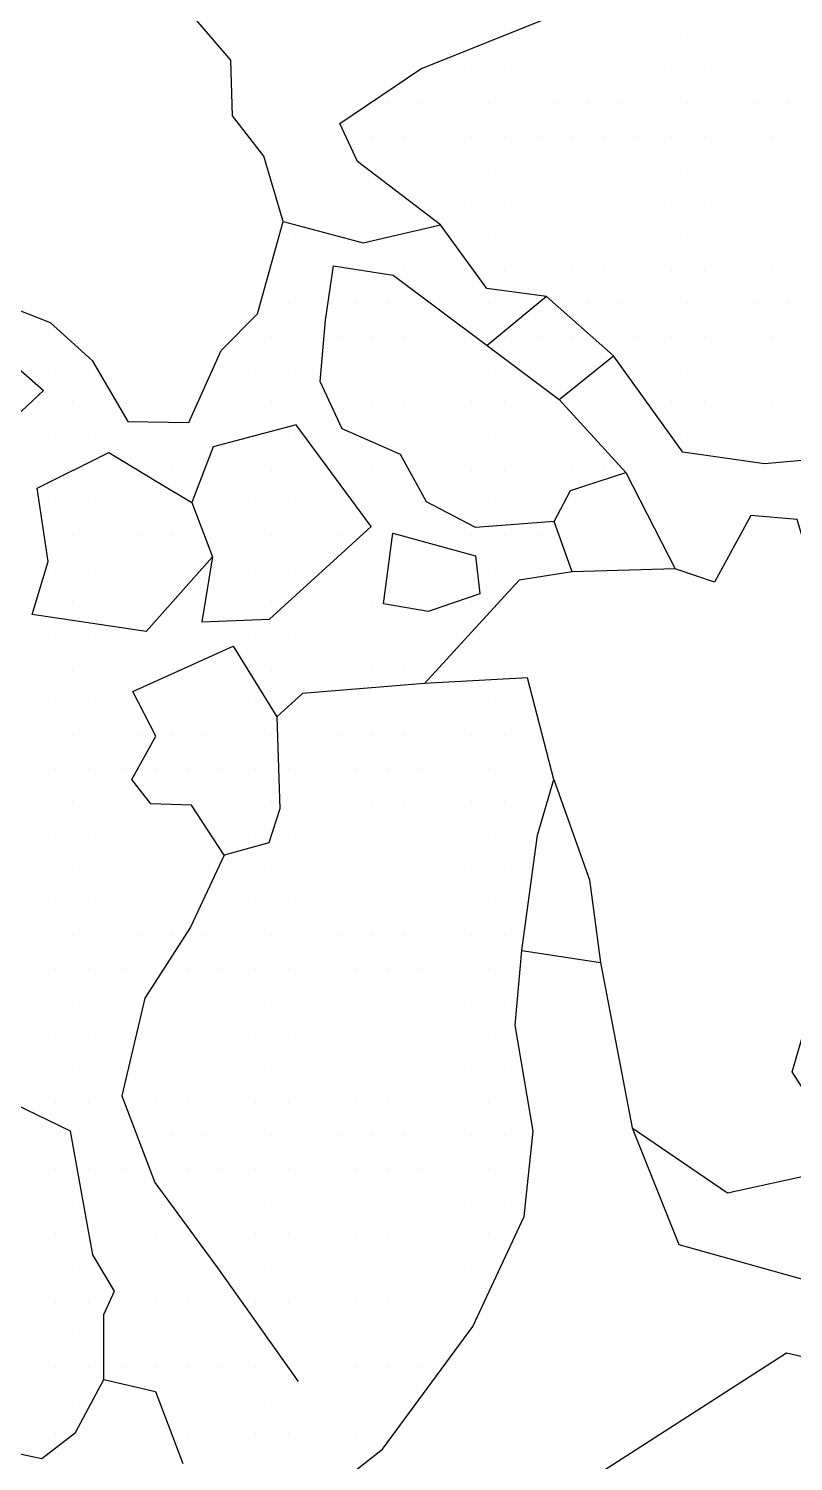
# Model space of a CAD drawing. Header units: metres. Extents: x -1319 to -950, y -1232 to -780.
# Drawn here: x -1176.6 to -1147.9, y -1094.8 to -1040.9 of the extents above; entities that cross this region are included whole.
import ezdxf

# ---------------------------------------------------------------- set-up
doc = ezdxf.new("R2010")
doc.units = ezdxf.units.M
doc.header["$LTSCALE"] = 25
doc.header["$MEASUREMENT"] = 0
doc.layers.get('0').update_dxf_attribs({"linetype": 'CONTINUOUS'})
doc.layers.add('STEINE', color=4, linetype='CONTINUOUS')
doc.layers.add('STEINESCHRAFF', color=4, linetype='CONTINUOUS')

# ---------------------------------------------------------------- blocks, each defined once
blk = doc.blocks.new('*X3')
at = {"color": 0}
for p, q in [((-1158.125, -1041.25), (-1158.125, -1041.25)), ((-1156.875, -1041.25), (-1156.875, -1041.25)), ((-1155.625, -1041.25), (-1155.625, -1041.25)), ((-1154.375, -1041.25), (-1154.375, -1041.25)), ((-1153.125, -1041.25), (-1153.125, -1041.25)), ((-1151.875, -1041.25), (-1151.875, -1041.25)), ((-1150.625, -1041.25), (-1150.625, -1041.25)), ((-1149.375, -1041.25), (-1149.375, -1041.25)), ((-1148.125, -1041.25), (-1148.125, -1041.25)), ((-1161.25, -1042.5), (-1161.25, -1042.5)), ((-1160, -1042.5), (-1160, -1042.5)), ((-1158.75, -1042.5), (-1158.75, -1042.5)), ((-1157.5, -1042.5), (-1157.5, -1042.5)), ((-1156.25, -1042.5), (-1156.25, -1042.5)), ((-1155, -1042.5), (-1155, -1042.5)), ((-1153.75, -1042.5), (-1153.75, -1042.5)), ((-1152.5, -1042.5), (-1152.5, -1042.5)), ((-1151.25, -1042.5), (-1151.25, -1042.5)), ((-1150, -1042.5), (-1150, -1042.5)), ((-1148.75, -1042.5), (-1148.75, -1042.5)), ((-1163.125, -1043.75), (-1163.125, -1043.75)), ((-1161.875, -1043.75), (-1161.875, -1043.75)), ((-1160.625, -1043.75), (-1160.625, -1043.75)), ((-1159.375, -1043.75), (-1159.375, -1043.75)), ((-1158.125, -1043.75), (-1158.125, -1043.75)), ((-1156.875, -1043.75), (-1156.875, -1043.75)), ((-1155.625, -1043.75), (-1155.625, -1043.75)), ((-1154.375, -1043.75), (-1154.375, -1043.75)), ((-1153.125, -1043.75), (-1153.125, -1043.75)), ((-1151.875, -1043.75), (-1151.875, -1043.75)), ((-1150.625, -1043.75), (-1150.625, -1043.75)), ((-1149.375, -1043.75), (-1149.375, -1043.75)), ((-1148.125, -1043.75), (-1148.125, -1043.75)), ((-1163.75, -1045), (-1163.75, -1045)), ((-1162.5, -1045), (-1162.5, -1045)), ((-1161.25, -1045), (-1161.25, -1045)), ((-1160, -1045), (-1160, -1045)), ((-1158.75, -1045), (-1158.75, -1045)), ((-1157.5, -1045), (-1157.5, -1045)), ((-1156.25, -1045), (-1156.25, -1045)), ((-1155, -1045), (-1155, -1045)), ((-1153.75, -1045), (-1153.75, -1045)), ((-1152.5, -1045), (-1152.5, -1045)), ((-1151.25, -1045), (-1151.25, -1045)), ((-1150, -1045), (-1150, -1045)), ((-1148.75, -1045), (-1148.75, -1045)), ((-1163.125, -1046.25), (-1163.125, -1046.25)), ((-1161.875, -1046.25), (-1161.875, -1046.25)), ((-1160.625, -1046.25), (-1160.625, -1046.25)), ((-1159.375, -1046.25), (-1159.375, -1046.25)), ((-1158.125, -1046.25), (-1158.125, -1046.25)), ((-1156.875, -1046.25), (-1156.875, -1046.25)), ((-1155.625, -1046.25), (-1155.625, -1046.25)), ((-1154.375, -1046.25), (-1154.375, -1046.25)), ((-1153.125, -1046.25), (-1153.125, -1046.25)), ((-1151.875, -1046.25), (-1151.875, -1046.25)), ((-1150.625, -1046.25), (-1150.625, -1046.25)), ((-1149.375, -1046.25), (-1149.375, -1046.25)), ((-1148.125, -1046.25), (-1148.125, -1046.25)), ((-1161.25, -1047.5), (-1161.25, -1047.5)), ((-1160, -1047.5), (-1160, -1047.5)), ((-1158.75, -1047.5), (-1158.75, -1047.5)), ((-1157.5, -1047.5), (-1157.5, -1047.5)), ((-1156.25, -1047.5), (-1156.25, -1047.5)), ((-1155, -1047.5), (-1155, -1047.5)), ((-1153.75, -1047.5), (-1153.75, -1047.5)), ((-1152.5, -1047.5), (-1152.5, -1047.5)), ((-1151.25, -1047.5), (-1151.25, -1047.5)), ((-1150, -1047.5), (-1150, -1047.5)), ((-1148.75, -1047.5), (-1148.75, -1047.5)), ((-1166.875, -1048.75), (-1166.875, -1048.75)), ((-1165.625, -1048.75), (-1165.625, -1048.75)), ((-1161.875, -1048.75), (-1161.875, -1048.75)), ((-1160.625, -1048.75), (-1160.625, -1048.75)), ((-1159.375, -1048.75), (-1159.375, -1048.75)), ((-1158.125, -1048.75), (-1158.125, -1048.75)), ((-1156.875, -1048.75), (-1156.875, -1048.75)), ((-1155.625, -1048.75), (-1155.625, -1048.75)), ((-1154.375, -1048.75), (-1154.375, -1048.75)), ((-1153.125, -1048.75), (-1153.125, -1048.75)), ((-1151.875, -1048.75), (-1151.875, -1048.75)), ((-1150.625, -1048.75), (-1150.625, -1048.75)), ((-1149.375, -1048.75), (-1149.375, -1048.75)), ((-1148.125, -1048.75), (-1148.125, -1048.75)), ((-1167.5, -1050), (-1167.5, -1050)), ((-1166.25, -1050), (-1166.25, -1050)), ((-1165, -1050), (-1165, -1050)), ((-1163.75, -1050), (-1163.75, -1050)), ((-1162.5, -1050), (-1162.5, -1050)), ((-1161.25, -1050), (-1161.25, -1050)), ((-1160, -1050), (-1160, -1050)), ((-1158.75, -1050), (-1158.75, -1050)), ((-1157.5, -1050), (-1157.5, -1050)), ((-1156.25, -1050), (-1156.25, -1050)), ((-1155, -1050), (-1155, -1050)), ((-1153.75, -1050), (-1153.75, -1050)), ((-1152.5, -1050), (-1152.5, -1050)), ((-1151.25, -1050), (-1151.25, -1050)), ((-1150, -1050), (-1150, -1050)), ((-1148.75, -1050), (-1148.75, -1050)), ((-1166.875, -1051.25), (-1166.875, -1051.25)), ((-1165.625, -1051.25), (-1165.625, -1051.25)), ((-1164.375, -1051.25), (-1164.375, -1051.25)), ((-1163.125, -1051.25), (-1163.125, -1051.25)), ((-1161.875, -1051.25), (-1161.875, -1051.25)), ((-1160.625, -1051.25), (-1160.625, -1051.25)), ((-1159.375, -1051.25), (-1159.375, -1051.25)), ((-1158.125, -1051.25), (-1158.125, -1051.25)), ((-1156.875, -1051.25), (-1156.875, -1051.25)), ((-1155.625, -1051.25), (-1155.625, -1051.25)), ((-1154.375, -1051.25), (-1154.375, -1051.25)), ((-1153.125, -1051.25), (-1153.125, -1051.25)), ((-1151.875, -1051.25), (-1151.875, -1051.25)), ((-1150.625, -1051.25), (-1150.625, -1051.25)), ((-1149.375, -1051.25), (-1149.375, -1051.25)), ((-1148.125, -1051.25), (-1148.125, -1051.25)), ((-1176.25, -1052.5), (-1176.25, -1052.5)), ((-1168.75, -1052.5), (-1168.75, -1052.5)), ((-1167.5, -1052.5), (-1167.5, -1052.5)), ((-1166.25, -1052.5), (-1166.25, -1052.5)), ((-1165, -1052.5), (-1165, -1052.5)), ((-1163.75, -1052.5), (-1163.75, -1052.5)), ((-1162.5, -1052.5), (-1162.5, -1052.5)), ((-1161.25, -1052.5), (-1161.25, -1052.5)), ((-1160, -1052.5), (-1160, -1052.5)), ((-1158.75, -1052.5), (-1158.75, -1052.5)), ((-1157.5, -1052.5), (-1157.5, -1052.5)), ((-1156.25, -1052.5), (-1156.25, -1052.5)), ((-1155, -1052.5), (-1155, -1052.5)), ((-1153.75, -1052.5), (-1153.75, -1052.5)), ((-1152.5, -1052.5), (-1152.5, -1052.5)), ((-1151.25, -1052.5), (-1151.25, -1052.5)), ((-1150, -1052.5), (-1150, -1052.5)), ((-1148.75, -1052.5), (-1148.75, -1052.5)), ((-1175.625, -1053.75), (-1175.625, -1053.75)), ((-1174.375, -1053.75), (-1174.375, -1053.75)), ((-1169.375, -1053.75), (-1169.375, -1053.75)), ((-1168.125, -1053.75), (-1168.125, -1053.75)), ((-1166.875, -1053.75), (-1166.875, -1053.75)), ((-1165.625, -1053.75), (-1165.625, -1053.75)), ((-1164.375, -1053.75), (-1164.375, -1053.75)), ((-1163.125, -1053.75), (-1163.125, -1053.75)), ((-1161.875, -1053.75), (-1161.875, -1053.75)), ((-1160.625, -1053.75), (-1160.625, -1053.75)), ((-1159.375, -1053.75), (-1159.375, -1053.75)), ((-1158.125, -1053.75), (-1158.125, -1053.75)), ((-1156.875, -1053.75), (-1156.875, -1053.75)), ((-1155.625, -1053.75), (-1155.625, -1053.75)), ((-1153.125, -1053.75), (-1153.125, -1053.75)), ((-1151.875, -1053.75), (-1151.875, -1053.75)), ((-1150.625, -1053.75), (-1150.625, -1053.75)), ((-1149.375, -1053.75), (-1149.375, -1053.75)), ((-1148.125, -1053.75), (-1148.125, -1053.75)), ((-1176.25, -1055), (-1176.25, -1055)), ((-1175, -1055), (-1175, -1055)), ((-1173.75, -1055), (-1173.75, -1055)), ((-1170, -1055), (-1170, -1055)), ((-1168.75, -1055), (-1168.75, -1055)), ((-1167.5, -1055), (-1167.5, -1055)), ((-1166.25, -1055), (-1166.25, -1055)), ((-1165, -1055), (-1165, -1055)), ((-1163.75, -1055), (-1163.75, -1055)), ((-1162.5, -1055), (-1162.5, -1055)), ((-1161.25, -1055), (-1161.25, -1055)), ((-1160, -1055), (-1160, -1055)), ((-1158.75, -1055), (-1158.75, -1055)), ((-1157.5, -1055), (-1157.5, -1055)), ((-1152.5, -1055), (-1152.5, -1055)), ((-1151.25, -1055), (-1151.25, -1055)), ((-1150, -1055), (-1150, -1055)), ((-1148.75, -1055), (-1148.75, -1055)), ((-1175.625, -1056.25), (-1175.625, -1056.25)), ((-1174.375, -1056.25), (-1174.375, -1056.25)), ((-1173.125, -1056.25), (-1173.125, -1056.25)), ((-1171.875, -1056.25), (-1171.875, -1056.25)), ((-1170.625, -1056.25), (-1170.625, -1056.25)), ((-1169.375, -1056.25), (-1169.375, -1056.25)), ((-1165.625, -1056.25), (-1165.625, -1056.25)), ((-1164.375, -1056.25), (-1164.375, -1056.25)), ((-1163.125, -1056.25), (-1163.125, -1056.25)), ((-1161.875, -1056.25), (-1161.875, -1056.25)), ((-1160.625, -1056.25), (-1160.625, -1056.25)), ((-1159.375, -1056.25), (-1159.375, -1056.25)), ((-1158.125, -1056.25), (-1158.125, -1056.25)), ((-1156.875, -1056.25), (-1156.875, -1056.25)), ((-1155.625, -1056.25), (-1155.625, -1056.25)), ((-1151.875, -1056.25), (-1151.875, -1056.25)), ((-1150.625, -1056.25), (-1150.625, -1056.25)), ((-1149.375, -1056.25), (-1149.375, -1056.25)), ((-1148.125, -1056.25), (-1148.125, -1056.25)), ((-1176.25, -1057.5), (-1176.25, -1057.5)), ((-1175, -1057.5), (-1175, -1057.5)), ((-1172.5, -1057.5), (-1172.5, -1057.5)), ((-1171.25, -1057.5), (-1171.25, -1057.5)), ((-1165, -1057.5), (-1165, -1057.5)), ((-1163.75, -1057.5), (-1163.75, -1057.5)), ((-1162.5, -1057.5), (-1162.5, -1057.5)), ((-1161.25, -1057.5), (-1161.25, -1057.5)), ((-1160, -1057.5), (-1160, -1057.5)), ((-1158.75, -1057.5), (-1158.75, -1057.5)), ((-1157.5, -1057.5), (-1157.5, -1057.5)), ((-1156.25, -1057.5), (-1156.25, -1057.5)), ((-1155, -1057.5), (-1155, -1057.5)), ((-1164.375, -1058.75), (-1164.375, -1058.75)), ((-1163.125, -1058.75), (-1163.125, -1058.75)), ((-1161.875, -1058.75), (-1161.875, -1058.75)), ((-1160.625, -1058.75), (-1160.625, -1058.75)), ((-1159.375, -1058.75), (-1159.375, -1058.75)), ((-1158.125, -1058.75), (-1158.125, -1058.75)), ((-1156.875, -1058.75), (-1156.875, -1058.75)), ((-1176.25, -1060), (-1176.25, -1060)), ((-1163.75, -1060), (-1163.75, -1060)), ((-1162.5, -1060), (-1162.5, -1060)), ((-1161.25, -1060), (-1161.25, -1060)), ((-1160, -1060), (-1160, -1060)), ((-1158.75, -1060), (-1158.75, -1060)), ((-1157.5, -1060), (-1157.5, -1060)), ((-1164.375, -1061.25), (-1164.375, -1061.25)), ((-1159.375, -1061.25), (-1159.375, -1061.25)), ((-1158.125, -1061.25), (-1158.125, -1061.25)), ((-1156.875, -1061.25), (-1156.875, -1061.25)), ((-1171.25, -1062.5), (-1171.25, -1062.5)), ((-1166.25, -1062.5), (-1166.25, -1062.5)), ((-1165, -1062.5), (-1165, -1062.5)), ((-1163.75, -1062.5), (-1163.75, -1062.5)), ((-1160, -1062.5), (-1160, -1062.5)), ((-1175.625, -1063.75), (-1175.625, -1063.75)), ((-1174.375, -1063.75), (-1174.375, -1063.75)), ((-1173.125, -1063.75), (-1173.125, -1063.75)), ((-1171.875, -1063.75), (-1171.875, -1063.75)), ((-1170.625, -1063.75), (-1170.625, -1063.75)), ((-1169.375, -1063.75), (-1169.375, -1063.75)), ((-1168.125, -1063.75), (-1168.125, -1063.75)), ((-1166.875, -1063.75), (-1166.875, -1063.75)), ((-1165.625, -1063.75), (-1165.625, -1063.75)), ((-1164.375, -1063.75), (-1164.375, -1063.75)), ((-1163.125, -1063.75), (-1163.125, -1063.75)), ((-1161.875, -1063.75), (-1161.875, -1063.75)), ((-1160.625, -1063.75), (-1160.625, -1063.75)), ((-1176.25, -1065), (-1176.25, -1065)), ((-1175, -1065), (-1175, -1065)), ((-1173.75, -1065), (-1173.75, -1065)), ((-1172.5, -1065), (-1172.5, -1065)), ((-1171.25, -1065), (-1171.25, -1065)), ((-1167.5, -1065), (-1167.5, -1065)), ((-1166.25, -1065), (-1166.25, -1065)), ((-1165, -1065), (-1165, -1065)), ((-1163.75, -1065), (-1163.75, -1065)), ((-1162.5, -1065), (-1162.5, -1065)), ((-1175.625, -1066.25), (-1175.625, -1066.25)), ((-1174.375, -1066.25), (-1174.375, -1066.25)), ((-1173.125, -1066.25), (-1173.125, -1066.25)), ((-1166.875, -1066.25), (-1166.875, -1066.25)), ((-1165.625, -1066.25), (-1165.625, -1066.25)), ((-1164.375, -1066.25), (-1164.375, -1066.25)), ((-1163.125, -1066.25), (-1163.125, -1066.25)), ((-1161.875, -1066.25), (-1161.875, -1066.25)), ((-1160.625, -1066.25), (-1160.625, -1066.25)), ((-1159.375, -1066.25), (-1159.375, -1066.25)), ((-1158.125, -1066.25), (-1158.125, -1066.25)), ((-1176.25, -1067.5), (-1176.25, -1067.5)), ((-1175, -1067.5), (-1175, -1067.5)), ((-1173.75, -1067.5), (-1173.75, -1067.5)), ((-1172.5, -1067.5), (-1172.5, -1067.5)), ((-1166.25, -1067.5), (-1166.25, -1067.5)), ((-1165, -1067.5), (-1165, -1067.5)), ((-1163.75, -1067.5), (-1163.75, -1067.5)), ((-1162.5, -1067.5), (-1162.5, -1067.5)), ((-1161.25, -1067.5), (-1161.25, -1067.5)), ((-1160, -1067.5), (-1160, -1067.5)), ((-1158.75, -1067.5), (-1158.75, -1067.5)), ((-1157.5, -1067.5), (-1157.5, -1067.5)), ((-1175.625, -1068.75), (-1175.625, -1068.75)), ((-1174.375, -1068.75), (-1174.375, -1068.75)), ((-1173.125, -1068.75), (-1173.125, -1068.75)), ((-1166.875, -1068.75), (-1166.875, -1068.75)), ((-1165.625, -1068.75), (-1165.625, -1068.75)), ((-1164.375, -1068.75), (-1164.375, -1068.75)), ((-1163.125, -1068.75), (-1163.125, -1068.75)), ((-1161.875, -1068.75), (-1161.875, -1068.75)), ((-1160.625, -1068.75), (-1160.625, -1068.75)), ((-1159.375, -1068.75), (-1159.375, -1068.75)), ((-1158.125, -1068.75), (-1158.125, -1068.75)), ((-1176.25, -1070), (-1176.25, -1070)), ((-1175, -1070), (-1175, -1070)), ((-1173.75, -1070), (-1173.75, -1070)), ((-1172.5, -1070), (-1172.5, -1070)), ((-1166.25, -1070), (-1166.25, -1070)), ((-1165, -1070), (-1165, -1070)), ((-1163.75, -1070), (-1163.75, -1070)), ((-1162.5, -1070), (-1162.5, -1070)), ((-1161.25, -1070), (-1161.25, -1070)), ((-1160, -1070), (-1160, -1070)), ((-1158.75, -1070), (-1158.75, -1070)), ((-1157.5, -1070), (-1157.5, -1070)), ((-1175.625, -1071.25), (-1175.625, -1071.25)), ((-1174.375, -1071.25), (-1174.375, -1071.25)), ((-1173.125, -1071.25), (-1173.125, -1071.25)), ((-1171.875, -1071.25), (-1171.875, -1071.25)), ((-1170.625, -1071.25), (-1170.625, -1071.25)), ((-1166.875, -1071.25), (-1166.875, -1071.25)), ((-1165.625, -1071.25), (-1165.625, -1071.25)), ((-1164.375, -1071.25), (-1164.375, -1071.25)), ((-1163.125, -1071.25), (-1163.125, -1071.25)), ((-1161.875, -1071.25), (-1161.875, -1071.25)), ((-1160.625, -1071.25), (-1160.625, -1071.25)), ((-1159.375, -1071.25), (-1159.375, -1071.25)), ((-1158.125, -1071.25), (-1158.125, -1071.25)), ((-1176.25, -1072.5), (-1176.25, -1072.5)), ((-1175, -1072.5), (-1175, -1072.5)), ((-1173.75, -1072.5), (-1173.75, -1072.5)), ((-1172.5, -1072.5), (-1172.5, -1072.5)), ((-1171.25, -1072.5), (-1171.25, -1072.5)), ((-1170, -1072.5), (-1170, -1072.5)), ((-1168.75, -1072.5), (-1168.75, -1072.5)), ((-1167.5, -1072.5), (-1167.5, -1072.5)), ((-1166.25, -1072.5), (-1166.25, -1072.5)), ((-1165, -1072.5), (-1165, -1072.5)), ((-1163.75, -1072.5), (-1163.75, -1072.5)), ((-1162.5, -1072.5), (-1162.5, -1072.5)), ((-1161.25, -1072.5), (-1161.25, -1072.5)), ((-1160, -1072.5), (-1160, -1072.5)), ((-1158.75, -1072.5), (-1158.75, -1072.5)), ((-1175.625, -1073.75), (-1175.625, -1073.75)), ((-1174.375, -1073.75), (-1174.375, -1073.75)), ((-1173.125, -1073.75), (-1173.125, -1073.75)), ((-1171.875, -1073.75), (-1171.875, -1073.75)), ((-1170.625, -1073.75), (-1170.625, -1073.75)), ((-1169.375, -1073.75), (-1169.375, -1073.75)), ((-1168.125, -1073.75), (-1168.125, -1073.75)), ((-1166.875, -1073.75), (-1166.875, -1073.75)), ((-1165.625, -1073.75), (-1165.625, -1073.75)), ((-1164.375, -1073.75), (-1164.375, -1073.75)), ((-1163.125, -1073.75), (-1163.125, -1073.75)), ((-1161.875, -1073.75), (-1161.875, -1073.75)), ((-1160.625, -1073.75), (-1160.625, -1073.75)), ((-1159.375, -1073.75), (-1159.375, -1073.75)), ((-1158.125, -1073.75), (-1158.125, -1073.75)), ((-1176.25, -1075), (-1176.25, -1075)), ((-1175, -1075), (-1175, -1075)), ((-1173.75, -1075), (-1173.75, -1075)), ((-1172.5, -1075), (-1172.5, -1075)), ((-1171.25, -1075), (-1171.25, -1075)), ((-1170, -1075), (-1170, -1075)), ((-1168.75, -1075), (-1168.75, -1075)), ((-1167.5, -1075), (-1167.5, -1075)), ((-1166.25, -1075), (-1166.25, -1075)), ((-1165, -1075), (-1165, -1075)), ((-1163.75, -1075), (-1163.75, -1075)), ((-1162.5, -1075), (-1162.5, -1075)), ((-1161.25, -1075), (-1161.25, -1075)), ((-1160, -1075), (-1160, -1075)), ((-1158.75, -1075), (-1158.75, -1075)), ((-1175.625, -1076.25), (-1175.625, -1076.25)), ((-1174.375, -1076.25), (-1174.375, -1076.25)), ((-1173.125, -1076.25), (-1173.125, -1076.25)), ((-1171.875, -1076.25), (-1171.875, -1076.25)), ((-1170.625, -1076.25), (-1170.625, -1076.25)), ((-1169.375, -1076.25), (-1169.375, -1076.25)), ((-1168.125, -1076.25), (-1168.125, -1076.25)), ((-1166.875, -1076.25), (-1166.875, -1076.25)), ((-1165.625, -1076.25), (-1165.625, -1076.25)), ((-1164.375, -1076.25), (-1164.375, -1076.25)), ((-1163.125, -1076.25), (-1163.125, -1076.25)), ((-1161.875, -1076.25), (-1161.875, -1076.25)), ((-1160.625, -1076.25), (-1160.625, -1076.25)), ((-1159.375, -1076.25), (-1159.375, -1076.25)), ((-1176.25, -1077.5), (-1176.25, -1077.5)), ((-1175, -1077.5), (-1175, -1077.5)), ((-1173.75, -1077.5), (-1173.75, -1077.5)), ((-1172.5, -1077.5), (-1172.5, -1077.5)), ((-1171.25, -1077.5), (-1171.25, -1077.5)), ((-1170, -1077.5), (-1170, -1077.5)), ((-1168.75, -1077.5), (-1168.75, -1077.5)), ((-1167.5, -1077.5), (-1167.5, -1077.5)), ((-1166.25, -1077.5), (-1166.25, -1077.5)), ((-1165, -1077.5), (-1165, -1077.5)), ((-1163.75, -1077.5), (-1163.75, -1077.5)), ((-1162.5, -1077.5), (-1162.5, -1077.5)), ((-1161.25, -1077.5), (-1161.25, -1077.5)), ((-1160, -1077.5), (-1160, -1077.5)), ((-1158.75, -1077.5), (-1158.75, -1077.5)), ((-1175.625, -1078.75), (-1175.625, -1078.75)), ((-1174.375, -1078.75), (-1174.375, -1078.75)), ((-1173.125, -1078.75), (-1173.125, -1078.75)), ((-1171.875, -1078.75), (-1171.875, -1078.75)), ((-1170.625, -1078.75), (-1170.625, -1078.75)), ((-1169.375, -1078.75), (-1169.375, -1078.75)), ((-1168.125, -1078.75), (-1168.125, -1078.75)), ((-1166.875, -1078.75), (-1166.875, -1078.75)), ((-1165.625, -1078.75), (-1165.625, -1078.75)), ((-1164.375, -1078.75), (-1164.375, -1078.75)), ((-1163.125, -1078.75), (-1163.125, -1078.75)), ((-1161.875, -1078.75), (-1161.875, -1078.75)), ((-1160.625, -1078.75), (-1160.625, -1078.75)), ((-1159.375, -1078.75), (-1159.375, -1078.75)), ((-1176.25, -1080), (-1176.25, -1080)), ((-1175, -1080), (-1175, -1080)), ((-1173.75, -1080), (-1173.75, -1080)), ((-1172.5, -1080), (-1172.5, -1080)), ((-1171.25, -1080), (-1171.25, -1080)), ((-1170, -1080), (-1170, -1080)), ((-1168.75, -1080), (-1168.75, -1080)), ((-1167.5, -1080), (-1167.5, -1080)), ((-1166.25, -1080), (-1166.25, -1080)), ((-1165, -1080), (-1165, -1080)), ((-1163.75, -1080), (-1163.75, -1080)), ((-1162.5, -1080), (-1162.5, -1080)), ((-1161.25, -1080), (-1161.25, -1080)), ((-1160, -1080), (-1160, -1080)), ((-1158.75, -1080), (-1158.75, -1080)), ((-1175.625, -1081.25), (-1175.625, -1081.25)), ((-1174.375, -1081.25), (-1174.375, -1081.25)), ((-1173.125, -1081.25), (-1173.125, -1081.25)), ((-1171.875, -1081.25), (-1171.875, -1081.25)), ((-1170.625, -1081.25), (-1170.625, -1081.25)), ((-1169.375, -1081.25), (-1169.375, -1081.25)), ((-1168.125, -1081.25), (-1168.125, -1081.25)), ((-1166.875, -1081.25), (-1166.875, -1081.25)), ((-1165.625, -1081.25), (-1165.625, -1081.25)), ((-1164.375, -1081.25), (-1164.375, -1081.25)), ((-1163.125, -1081.25), (-1163.125, -1081.25)), ((-1161.875, -1081.25), (-1161.875, -1081.25)), ((-1160.625, -1081.25), (-1160.625, -1081.25)), ((-1159.375, -1081.25), (-1159.375, -1081.25)), ((-1158.125, -1081.25), (-1158.125, -1081.25)), ((-1176.25, -1082.5), (-1176.25, -1082.5)), ((-1175, -1082.5), (-1175, -1082.5)), ((-1173.75, -1082.5), (-1173.75, -1082.5)), ((-1172.5, -1082.5), (-1172.5, -1082.5)), ((-1171.25, -1082.5), (-1171.25, -1082.5)), ((-1170, -1082.5), (-1170, -1082.5)), ((-1168.75, -1082.5), (-1168.75, -1082.5)), ((-1167.5, -1082.5), (-1167.5, -1082.5)), ((-1166.25, -1082.5), (-1166.25, -1082.5)), ((-1165, -1082.5), (-1165, -1082.5)), ((-1163.75, -1082.5), (-1163.75, -1082.5)), ((-1162.5, -1082.5), (-1162.5, -1082.5)), ((-1161.25, -1082.5), (-1161.25, -1082.5)), ((-1160, -1082.5), (-1160, -1082.5)), ((-1158.75, -1082.5), (-1158.75, -1082.5)), ((-1175.625, -1083.75), (-1175.625, -1083.75)), ((-1174.375, -1083.75), (-1174.375, -1083.75)), ((-1173.125, -1083.75), (-1173.125, -1083.75)), ((-1171.875, -1083.75), (-1171.875, -1083.75)), ((-1170.625, -1083.75), (-1170.625, -1083.75)), ((-1169.375, -1083.75), (-1169.375, -1083.75)), ((-1168.125, -1083.75), (-1168.125, -1083.75)), ((-1166.875, -1083.75), (-1166.875, -1083.75)), ((-1165.625, -1083.75), (-1165.625, -1083.75)), ((-1164.375, -1083.75), (-1164.375, -1083.75)), ((-1163.125, -1083.75), (-1163.125, -1083.75)), ((-1161.875, -1083.75), (-1161.875, -1083.75)), ((-1160.625, -1083.75), (-1160.625, -1083.75)), ((-1159.375, -1083.75), (-1159.375, -1083.75)), ((-1158.125, -1083.75), (-1158.125, -1083.75)), ((-1176.25, -1085), (-1176.25, -1085)), ((-1175, -1085), (-1175, -1085)), ((-1173.75, -1085), (-1173.75, -1085)), ((-1172.5, -1085), (-1172.5, -1085)), ((-1171.25, -1085), (-1171.25, -1085)), ((-1170, -1085), (-1170, -1085)), ((-1168.75, -1085), (-1168.75, -1085)), ((-1167.5, -1085), (-1167.5, -1085)), ((-1166.25, -1085), (-1166.25, -1085)), ((-1165, -1085), (-1165, -1085)), ((-1163.75, -1085), (-1163.75, -1085)), ((-1162.5, -1085), (-1162.5, -1085)), ((-1161.25, -1085), (-1161.25, -1085)), ((-1160, -1085), (-1160, -1085)), ((-1158.75, -1085), (-1158.75, -1085)), ((-1175.625, -1086.25), (-1175.625, -1086.25)), ((-1174.375, -1086.25), (-1174.375, -1086.25)), ((-1173.125, -1086.25), (-1173.125, -1086.25)), ((-1171.875, -1086.25), (-1171.875, -1086.25)), ((-1170.625, -1086.25), (-1170.625, -1086.25)), ((-1169.375, -1086.25), (-1169.375, -1086.25)), ((-1168.125, -1086.25), (-1168.125, -1086.25)), ((-1166.875, -1086.25), (-1166.875, -1086.25)), ((-1165.625, -1086.25), (-1165.625, -1086.25)), ((-1164.375, -1086.25), (-1164.375, -1086.25)), ((-1163.125, -1086.25), (-1163.125, -1086.25)), ((-1161.875, -1086.25), (-1161.875, -1086.25)), ((-1160.625, -1086.25), (-1160.625, -1086.25)), ((-1159.375, -1086.25), (-1159.375, -1086.25)), ((-1176.25, -1087.5), (-1176.25, -1087.5)), ((-1175, -1087.5), (-1175, -1087.5)), ((-1173.75, -1087.5), (-1173.75, -1087.5)), ((-1172.5, -1087.5), (-1172.5, -1087.5)), ((-1171.25, -1087.5), (-1171.25, -1087.5)), ((-1170, -1087.5), (-1170, -1087.5)), ((-1168.75, -1087.5), (-1168.75, -1087.5)), ((-1167.5, -1087.5), (-1167.5, -1087.5)), ((-1166.25, -1087.5), (-1166.25, -1087.5)), ((-1165, -1087.5), (-1165, -1087.5)), ((-1163.75, -1087.5), (-1163.75, -1087.5)), ((-1162.5, -1087.5), (-1162.5, -1087.5)), ((-1161.25, -1087.5), (-1161.25, -1087.5)), ((-1160, -1087.5), (-1160, -1087.5)), ((-1175.625, -1088.75), (-1175.625, -1088.75)), ((-1174.375, -1088.75), (-1174.375, -1088.75)), ((-1173.125, -1088.75), (-1173.125, -1088.75)), ((-1171.875, -1088.75), (-1171.875, -1088.75)), ((-1170.625, -1088.75), (-1170.625, -1088.75)), ((-1169.375, -1088.75), (-1169.375, -1088.75)), ((-1168.125, -1088.75), (-1168.125, -1088.75)), ((-1166.875, -1088.75), (-1166.875, -1088.75)), ((-1165.625, -1088.75), (-1165.625, -1088.75)), ((-1164.375, -1088.75), (-1164.375, -1088.75)), ((-1163.125, -1088.75), (-1163.125, -1088.75)), ((-1161.875, -1088.75), (-1161.875, -1088.75)), ((-1160.625, -1088.75), (-1160.625, -1088.75)), ((-1176.25, -1090), (-1176.25, -1090)), ((-1175, -1090), (-1175, -1090)), ((-1173.75, -1090), (-1173.75, -1090)), ((-1172.5, -1090), (-1172.5, -1090)), ((-1171.25, -1090), (-1171.25, -1090)), ((-1170, -1090), (-1170, -1090)), ((-1168.75, -1090), (-1168.75, -1090)), ((-1167.5, -1090), (-1167.5, -1090)), ((-1166.25, -1090), (-1166.25, -1090)), ((-1165, -1090), (-1165, -1090)), ((-1163.75, -1090), (-1163.75, -1090)), ((-1162.5, -1090), (-1162.5, -1090)), ((-1161.25, -1090), (-1161.25, -1090)), ((-1175.625, -1091.25), (-1175.625, -1091.25)), ((-1174.375, -1091.25), (-1174.375, -1091.25)), ((-1173.125, -1091.25), (-1173.125, -1091.25)), ((-1171.875, -1091.25), (-1171.875, -1091.25)), ((-1170.625, -1091.25), (-1170.625, -1091.25)), ((-1169.375, -1091.25), (-1169.375, -1091.25)), ((-1168.125, -1091.25), (-1168.125, -1091.25)), ((-1166.875, -1091.25), (-1166.875, -1091.25)), ((-1165.625, -1091.25), (-1165.625, -1091.25)), ((-1164.375, -1091.25), (-1164.375, -1091.25)), ((-1163.125, -1091.25), (-1163.125, -1091.25)), ((-1161.875, -1091.25), (-1161.875, -1091.25)), ((-1176.25, -1092.5), (-1176.25, -1092.5)), ((-1175, -1092.5), (-1175, -1092.5)), ((-1171.25, -1092.5), (-1171.25, -1092.5)), ((-1170, -1092.5), (-1170, -1092.5)), ((-1168.75, -1092.5), (-1168.75, -1092.5)), ((-1167.5, -1092.5), (-1167.5, -1092.5)), ((-1166.25, -1092.5), (-1166.25, -1092.5)), ((-1165, -1092.5), (-1165, -1092.5)), ((-1163.75, -1092.5), (-1163.75, -1092.5)), ((-1162.5, -1092.5), (-1162.5, -1092.5)), ((-1175.625, -1093.75), (-1175.625, -1093.75)), ((-1170.625, -1093.75), (-1170.625, -1093.75)), ((-1169.375, -1093.75), (-1169.375, -1093.75)), ((-1168.125, -1093.75), (-1168.125, -1093.75)), ((-1166.875, -1093.75), (-1166.875, -1093.75)), ((-1165.625, -1093.75), (-1165.625, -1093.75)), ((-1164.375, -1093.75), (-1164.375, -1093.75)), ((-1163.125, -1093.75), (-1163.125, -1093.75))]:
    blk.add_line(p, q, dxfattribs=at)
blk = doc.blocks.new('*X4')
at = {"color": 0}
for p, q in [((-1168.125, -1056.25), (-1168.125, -1056.25)), ((-1166.875, -1056.25), (-1166.875, -1056.25)), ((-1173.75, -1057.5), (-1173.75, -1057.5)), ((-1170, -1057.5), (-1170, -1057.5)), ((-1168.75, -1057.5), (-1168.75, -1057.5)), ((-1167.5, -1057.5), (-1167.5, -1057.5)), ((-1166.25, -1057.5), (-1166.25, -1057.5)), ((-1175.625, -1058.75), (-1175.625, -1058.75)), ((-1174.375, -1058.75), (-1174.375, -1058.75)), ((-1173.125, -1058.75), (-1173.125, -1058.75)), ((-1171.875, -1058.75), (-1171.875, -1058.75)), ((-1170.625, -1058.75), (-1170.625, -1058.75)), ((-1169.375, -1058.75), (-1169.375, -1058.75)), ((-1168.125, -1058.75), (-1168.125, -1058.75)), ((-1166.875, -1058.75), (-1166.875, -1058.75)), ((-1165.625, -1058.75), (-1165.625, -1058.75)), ((-1175, -1060), (-1175, -1060)), ((-1173.75, -1060), (-1173.75, -1060)), ((-1172.5, -1060), (-1172.5, -1060)), ((-1171.25, -1060), (-1171.25, -1060)), ((-1170, -1060), (-1170, -1060)), ((-1168.75, -1060), (-1168.75, -1060)), ((-1167.5, -1060), (-1167.5, -1060)), ((-1166.25, -1060), (-1166.25, -1060)), ((-1165, -1060), (-1165, -1060)), ((-1175.625, -1061.25), (-1175.625, -1061.25)), ((-1174.375, -1061.25), (-1174.375, -1061.25)), ((-1173.125, -1061.25), (-1173.125, -1061.25)), ((-1171.875, -1061.25), (-1171.875, -1061.25)), ((-1170.625, -1061.25), (-1170.625, -1061.25)), ((-1169.375, -1061.25), (-1169.375, -1061.25)), ((-1168.125, -1061.25), (-1168.125, -1061.25)), ((-1166.875, -1061.25), (-1166.875, -1061.25)), ((-1165.625, -1061.25), (-1165.625, -1061.25)), ((-1163.125, -1061.25), (-1163.125, -1061.25)), ((-1161.875, -1061.25), (-1161.875, -1061.25)), ((-1160.625, -1061.25), (-1160.625, -1061.25)), ((-1176.25, -1062.5), (-1176.25, -1062.5)), ((-1175, -1062.5), (-1175, -1062.5)), ((-1173.75, -1062.5), (-1173.75, -1062.5)), ((-1172.5, -1062.5), (-1172.5, -1062.5)), ((-1170, -1062.5), (-1170, -1062.5)), ((-1168.75, -1062.5), (-1168.75, -1062.5)), ((-1167.5, -1062.5), (-1167.5, -1062.5)), ((-1162.5, -1062.5), (-1162.5, -1062.5)), ((-1161.25, -1062.5), (-1161.25, -1062.5)), ((-1170, -1065), (-1170, -1065)), ((-1168.75, -1065), (-1168.75, -1065)), ((-1171.875, -1066.25), (-1171.875, -1066.25)), ((-1170.625, -1066.25), (-1170.625, -1066.25)), ((-1169.375, -1066.25), (-1169.375, -1066.25)), ((-1168.125, -1066.25), (-1168.125, -1066.25)), ((-1171.25, -1067.5), (-1171.25, -1067.5)), ((-1170, -1067.5), (-1170, -1067.5)), ((-1168.75, -1067.5), (-1168.75, -1067.5)), ((-1167.5, -1067.5), (-1167.5, -1067.5)), ((-1171.875, -1068.75), (-1171.875, -1068.75)), ((-1170.625, -1068.75), (-1170.625, -1068.75)), ((-1169.375, -1068.75), (-1169.375, -1068.75)), ((-1168.125, -1068.75), (-1168.125, -1068.75)), ((-1171.25, -1070), (-1171.25, -1070)), ((-1170, -1070), (-1170, -1070)), ((-1168.75, -1070), (-1168.75, -1070)), ((-1167.5, -1070), (-1167.5, -1070)), ((-1169.375, -1071.25), (-1169.375, -1071.25)), ((-1168.125, -1071.25), (-1168.125, -1071.25))]:
    blk.add_line(p, q, dxfattribs=at)

msp = doc.modelspace()

# ---------------------------------------------------------------- linework, layer by layer
at = {"layer": 'STEINE'}
for points in [[(-1185.228, -1046.664), (-1183.793, -1049.055), (-1182.311, -1050.171), (-1178.383, -1050.973), (-1175.831, -1051.984), (-1174.246, -1053.405), (-1172.913, -1055.694), (-1170.619, -1055.737), (-1169.405, -1053.032), (-1168.033, -1051.651), (-1167.077, -1048.181), (-1167.799, -1045.737), (-1168.977, -1044.212), (-1169.035, -1042.122), (-1170.877, -1039.988), (-1173.484, -1037.958), (-1174.362, -1034.648), (-1175.286, -1032.969), (-1176.763, -1033.28), (-1180.322, -1035.892), (-1181.898, -1037.07), (-1185.568, -1037.083), (-1186.892, -1037.444), (-1188.52, -1038.265)], [(-1154.673, -1053.235), (-1157.178, -1051.001), (-1159.422, -1050.703), (-1161.164, -1048.313), (-1164.281, -1045.929), (-1164.949, -1044.504), (-1161.898, -1042.454), (-1156.909, -1040.449)], [(-1167.077, -1048.181), (-1164.067, -1048.986), (-1161.164, -1048.313)], [(-1193.468, -1051.688), (-1189.754, -1049.688), (-1187.154, -1049.933), (-1183.939, -1051.043), (-1177.764, -1053.061), (-1176.077, -1054.533), (-1178.16, -1056.477), (-1179.324, -1058.724), (-1179.622, -1061.121), (-1183.758, -1059.096), (-1187.743, -1056.409), (-1189.533, -1054.733)], [(-1156.894, -1059.461), (-1159.85, -1059.676), (-1161.688, -1058.714), (-1162.663, -1056.933), (-1164.858, -1055.972), (-1165.68, -1054.191), (-1165.484, -1051.897), (-1165.185, -1049.857), (-1162.941, -1050.206), (-1159.415, -1052.844)], [(-1157.178, -1051.001), (-1159.415, -1052.844), (-1156.706, -1054.873), (-1154.673, -1053.235)], [(-1146.794, -1076.145), (-1140.599, -1069.548), (-1138.279, -1062.506), (-1137.117, -1059.443), (-1135.846, -1058.572), (-1137.837, -1057.56), (-1141.507, -1057.726), (-1144.566, -1057.532), (-1145.485, -1056.975), (-1149.001, -1057.293), (-1152.061, -1056.845), (-1154.673, -1053.235)], [(-1156.706, -1054.873), (-1154.199, -1057.617)], [(-1169.734, -1060.781), (-1170.134, -1063.229), (-1167.585, -1063.118), (-1163.775, -1059.638), (-1166.591, -1055.825), (-1169.698, -1056.652), (-1170.506, -1058.744), (-1169.734, -1060.781)], [(-1169.734, -1060.781), (-1172.222, -1063.593), (-1176.506, -1062.945), (-1175.901, -1060.955), (-1176.319, -1058.204), (-1173.622, -1056.869), (-1171.783, -1057.984), (-1170.506, -1058.744)], [(-1156.225, -1061.345), (-1156.894, -1059.461), (-1156.287, -1058.287), (-1154.199, -1057.617), (-1152.351, -1061.23)], [(-1156.911, -1069.146), (-1155.573, -1072.913), (-1155.154, -1076.021), (-1153.96, -1082.236), (-1150.384, -1084.67), (-1147.073, -1083.945), (-1146.108, -1083.024), (-1147.953, -1080.125), (-1146.794, -1076.145), (-1147.367, -1072.783), (-1147.282, -1067.889), (-1147.1, -1061.619), (-1147.77, -1059.379), (-1149.504, -1059.232), (-1150.871, -1061.734), (-1152.351, -1061.23), (-1156.225, -1061.345), (-1158.212, -1061.658), (-1161.766, -1065.544)], [(-1163.306, -1062.542), (-1162.958, -1059.89), (-1159.846, -1060.746), (-1159.688, -1062.173), (-1161.623, -1062.842), (-1163.306, -1062.542)], [(-1169.288, -1071.993), (-1170.517, -1070.111), (-1172.047, -1070.066), (-1172.764, -1069.151), (-1171.852, -1067.516), (-1172.724, -1065.837), (-1168.958, -1064.142), (-1167.318, -1066.787)], [(-1165.686, -1096.141), (-1163.348, -1094.298), (-1159.949, -1089.699), (-1158.026, -1085.563), (-1157.681, -1082.351), (-1158.357, -1078.377), (-1158.112, -1075.573), (-1157.516, -1071.238), (-1156.911, -1069.146), (-1157.893, -1065.327), (-1161.766, -1065.544), (-1166.352, -1065.917), (-1167.318, -1066.787), (-1167.204, -1070.253), (-1167.607, -1071.528), (-1169.288, -1071.993), (-1170.552, -1074.699), (-1172.276, -1077.355), (-1173.13, -1081.028), (-1171.895, -1084.286), (-1169.539, -1087.489), (-1166.517, -1091.76)], [(-1158.112, -1075.573), (-1155.154, -1076.021)], [(-1183.193, -1089.321), (-1181.963, -1091.305), (-1180.074, -1092.215), (-1178.742, -1094.097), (-1176.141, -1094.648), (-1174.87, -1093.676), (-1173.806, -1091.684), (-1173.815, -1089.237), (-1173.41, -1088.369), (-1174.23, -1086.996), (-1175.062, -1082.36), (-1177.564, -1081.146), (-1179.604, -1080.949), (-1181.896, -1081.365), (-1182.35, -1082.59), (-1182.237, -1085.75), (-1183.506, -1087.283), (-1183.193, -1089.321)], [(-1153.96, -1082.236), (-1152.212, -1086.613), (-1143.589, -1089.03)], [(-1157.885, -1096.929), (-1148.171, -1090.677), (-1143.018, -1091.882), (-1141.435, -1092.794), (-1139.995, -1096.357), (-1140.502, -1097.327), (-1140.336, -1101.099), (-1138.592, -1104.151), (-1138.741, -1105.375), (-1140.929, -1106.453), (-1143.522, -1108.348), (-1145.295, -1111.463)], [(-1173.806, -1091.684), (-1171.868, -1092.136), (-1170.839, -1094.834)]]:
    msp.add_lwpolyline(points, dxfattribs=at)

# ---------------------------------------------------------------- block references
at = {"layer": 'STEINESCHRAFF'}
for name in ['*X3', '*X4']:
    msp.add_blockref(name, (0, 0), dxfattribs=at)

doc.saveas('drawing.dxf')
